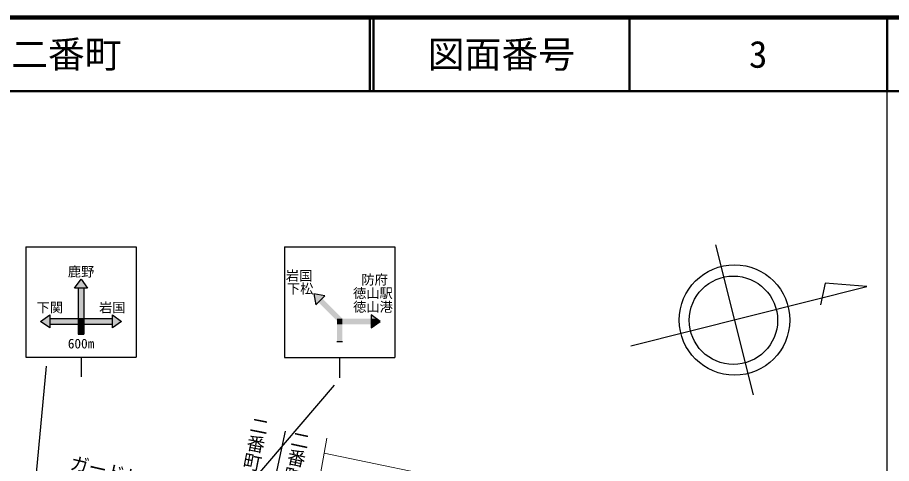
# Model space of a CAD drawing. Units: millimetres at full size, sheet at 1:1000; details may follow other scales. Extents: x 40000 to 680000, y 20000 to 380000.
# Drawn here: x 460896 to 579602, y 319418 to 380000 of the extents above; entities that cross this region are included whole.
import ezdxf
from ezdxf.enums import TextEntityAlignment as Align

# ---------------------------------------------------------------- set-up
doc = ezdxf.new("R2010")
doc.units = ezdxf.units.MM
doc.header["$LTSCALE"] = 1000
doc.layers.add('M-BMK-HTXT', color=7, linetype='Continuous')
doc.layers.add('M-TTL-TXT', color=7, linetype='Continuous')
for name, color, linetype, lineweight in [('M-BMK-OTRS', 5, 'Continuous', 25), ('M-BMK-SRVR', 3, 'Continuous', 25), ('M-STR-HTXT', 7, 'Continuous', 13), ('M-STR-STRC', 7, 'Continuous', 25), ('M-TTL', 2, 'Continuous', 140), ('M-TTL-BAND', 7, 'Continuous', 25), ('M-TTL-LINE', 7, 'Continuous', 50)]:
    doc.layers.add(name, color=color, linetype=linetype, lineweight=lineweight)
doc.styles.add('@ＭＳ ゴシック', font='')
doc.styles.add('ＭＳ ゴシック', font='')
doc.styles.get('@ＭＳ ゴシック').set_extended_font_data('@MS Gothic')
doc.styles.get('ＭＳ ゴシック').set_extended_font_data('MS Gothic')

msp = doc.modelspace()

# ---------------------------------------------------------------- hatches: boundary and pattern name
at = {"layer": 'M-STR-STRC'}
for points in [[(469531, 344479), (470406, 343229), (469906, 343229), (469156, 343229), (468656, 343229)], [(469156, 343229), (469906, 343229), (469906, 339104), (469156, 339104)], [(501146, 342452), (501259, 341808), (501764, 341303), (502295, 341833), (502648, 342187)], [(501411, 340949), (501764, 341303), (502295, 341833), (502648, 342187), (501146, 342452)], [(501764, 341303), (504504, 338563), (505035, 339093), (502295, 341833)], [(465281, 339604), (465281, 339104), (465281, 338354), (465281, 337854), (464031, 338729)], [(473781, 339104), (473781, 339604), (475031, 338729), (473781, 337854), (473781, 338354)], [(508910, 339593), (508910, 339093), (508910, 338343), (508910, 337843), (510160, 338718)], [(465281, 339104), (469156, 339104), (469156, 338354), (465281, 338354)], [(469156, 339104), (469906, 339104), (469906, 338354), (469156, 338354)], [(469156, 338354), (469906, 338354), (469906, 336979), (469156, 336979)], [(469906, 339104), (473781, 339104), (473781, 338354), (469906, 338354)], [(505035, 339093), (504285, 339093), (504285, 338343), (505035, 338343)], [(505035, 338343), (504285, 338343), (504285, 335968), (505035, 335968)], [(508910, 339093), (505035, 339093), (505035, 338343), (508910, 338343)], [(510160, 338718), (509624, 339093), (508910, 339093), (508910, 338343), (508910, 337843)]]:
    msp.add_hatch(color=256, dxfattribs=at).paths.add_polyline_path(points)

# ---------------------------------------------------------------- linework, layer by layer
at = {"layer": 'M-BMK-OTRS'}
msp.add_line((497250, 323821), (490519, 292497), dxfattribs=at)
at = {"layer": 'M-BMK-SRVR'}
for p, q in [((555711, 349129), (560834, 328764)), ((544211, 335409), (576242, 343467)), ((570592, 343908), (569941, 340979)), ((576242, 343467), (570592, 343908))]:
    msp.add_line(p, q, dxfattribs=at)
for centre, radius in [((558283, 338906), 7500), ((558128, 338876), 6000)]:
    msp.add_circle(centre, radius, dxfattribs=at)
at = {"layer": 'M-STR-HTXT'}
for p, q in [((498817, 300569), (502933, 322845)), ((502559, 320819), (577611, 305313))]:
    msp.add_line(p, q, dxfattribs=at)
at = {"layer": 'M-STR-STRC'}
for p, q in [((462031, 348844), (462031, 333844)), ((462031, 348844), (477031, 348844)), ((477031, 348844), (477031, 333844)), ((497150, 348834), (497150, 333834)), ((497150, 348834), (512150, 348834)), ((512150, 348834), (512150, 333834)), ((468656, 343229), (469531, 344479)), ((469531, 344479), (470406, 343229)), ((470406, 343229), (468656, 343229)), ((469156, 343229), (469156, 336979)), ((469906, 343229), (469906, 336979)), ((502648, 342187), (501146, 342452)), ((501146, 342452), (501411, 340949)), ((501411, 340949), (502648, 342187)), ((464031, 338729), (465281, 339604)), ((465281, 339604), (465281, 337854)), ((473781, 337854), (473781, 339604)), ((473781, 339604), (475031, 338729)), ((508910, 339593), (508910, 337843)), ((510160, 338718), (508910, 339593)), ((465281, 337854), (464031, 338729)), ((465281, 339104), (473781, 339104)), ((465281, 338354), (473781, 338354)), ((475031, 338729), (473781, 337854)), ((508910, 337843), (510160, 338718)), ((469156, 336979), (469906, 336979)), ((505035, 335968), (504285, 335968)), ((462031, 333844), (477031, 333844)), ((469531, 333844), (469531, 331170)), ((497150, 333834), (512150, 333834)), ((504650, 333834), (504650, 331047)), ((460335, 284695), (464849, 332659)), ((461458, 280594), (503964, 330044))]:
    msp.add_line(p, q, dxfattribs=at)
at = {"layer": 'M-TTL'}
msp.add_line((680000, 380000), (40000, 380000), dxfattribs=at)
at = {"layer": 'M-TTL-BAND'}
msp.add_line((579000, 20000), (579000, 370000), dxfattribs=at)
at = {"layer": 'M-TTL-LINE'}
for p, q in [((508747, 380000), (508747, 370000)), ((509247, 380000), (509247, 370000)), ((543997, 380000), (543997, 370000)), ((579000, 380000), (579000, 370000)), ((40000, 370000), (680000, 370000))]:
    msp.add_line(p, q, dxfattribs=at)

# ---------------------------------------------------------------- texts
at = {"layer": 'M-BMK-HTXT', "style": '@ＭＳ ゴシック'}
for s, rotation, p in [('二番町一丁目', 258.864, (492536, 326051)), ('二番町二丁目', 257.962, (498113, 324145))]:
    msp.add_text(s, height=1833, rotation=rotation, dxfattribs=at).set_placement(p, align=Align.BOTTOM_LEFT)
at = {"layer": 'M-STR-HTXT', "style": 'ＭＳ ゴシック'}
msp.add_text('ガードレール', height=1833, rotation=347.181, dxfattribs=at).set_placement((467801, 318142), align=Align.BOTTOM_LEFT)
at = {"layer": 'M-STR-STRC', "style": 'ＭＳ ゴシック'}
for s, p in [('鹿野', (469531, 345479)), ('岩国', (499144, 344919)), ('防府', (509400, 344396)), ('下松', (499287, 343155)), ('徳山駅', (509168, 342547)), ('下関', (465281, 340604)), ('岩国', (473781, 340604)), ('徳山港', (509176, 340694)), ('600m', (469531, 335709))]:
    msp.add_text(s, height=1320, dxfattribs=at).set_placement(p, align=Align.MIDDLE_CENTER)
at = {"layer": 'M-TTL-TXT', "style": 'ＭＳ ゴシック'}
msp.add_text('周南市代々木通一丁目\u3000二番町', height=3666, dxfattribs=at).set_placement((405024, 375000), align=Align.MIDDLE_LEFT)
for s, p in [('図面番号', (526622, 375000)), ('3', (561497, 375000))]:
    msp.add_text(s, height=3666, dxfattribs=at).set_placement(p, align=Align.MIDDLE_CENTER)

doc.saveas('drawing.dxf')
